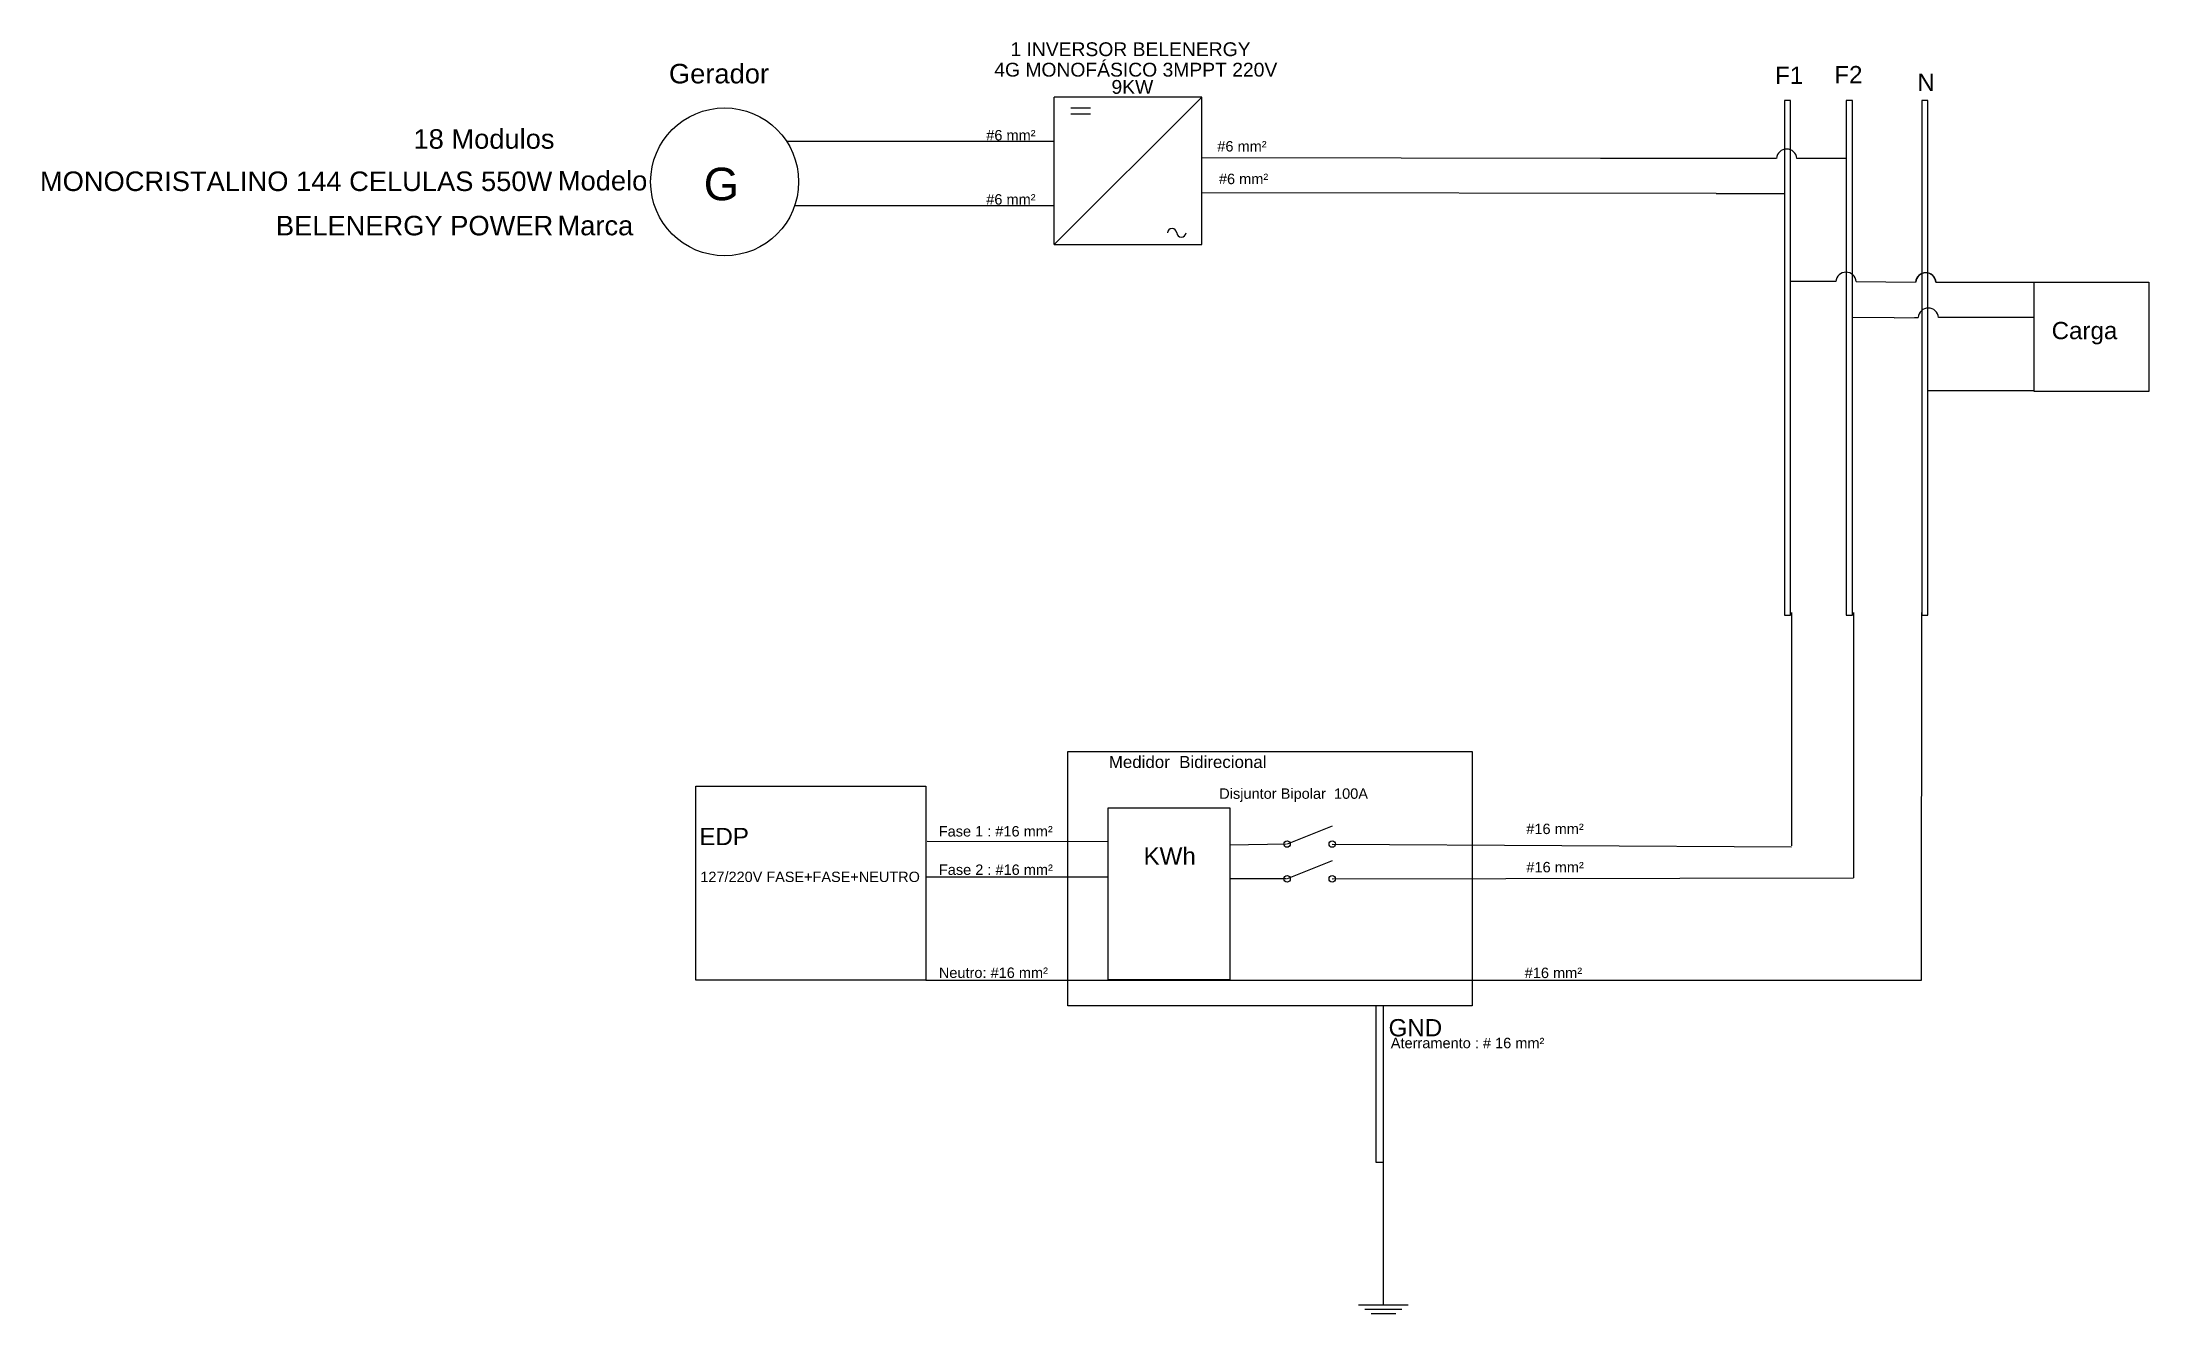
# Model space of a CAD drawing. Header units: millimetres. Extents: x 2594 to 31316, y 1407 to 18754.
import ezdxf

# ---------------------------------------------------------------- set-up
doc = ezdxf.new("R2010")
doc.units = ezdxf.units.MM
doc.styles.add('arial', font='arial.ttf')
doc.styles.get("Standard").update_dxf_attribs({"font": 'arial.ttf'})

msp = doc.modelspace()

# ---------------------------------------------------------------- linework, layer by layer
for p, q in [((18404, 18003), (16393, 18003)), ((18404, 18003), (16393, 15995)), ((16393, 15993), (16393, 18003)), ((16620, 17859), (16889, 17859)), ((18404, 15993), (18404, 18003)), ((26347, 17960), (26347, 10940)), ((26431, 17960), (26347, 17960)), ((26431, 10940), (26431, 17960)), ((27190, 17960), (27190, 12059)), ((27274, 17960), (27190, 17960)), ((27190, 17960), (27190, 10940)), ((27274, 17960), (27190, 17960)), ((27274, 12059), (27274, 17960)), ((27274, 10940), (27274, 17960)), ((28221, 17959), (28221, 12058)), ((28305, 17959), (28221, 17959)), ((28221, 17959), (28221, 10939)), ((28305, 17959), (28221, 17959)), ((28305, 12058), (28305, 17959)), ((28305, 10939), (28305, 17959)), ((16620, 17777), (16889, 17777)), ((16393, 17398), (12745, 17398)), ((23839, 17165), (18404, 17175)), ((26234, 17165), (23839, 17165)), ((26517, 17169), (27190, 17169)), ((25418, 16687), (18404, 16698)), ((25418, 16687), (26346, 16687)), ((16393, 16523), (12854, 16523)), ((16393, 15993), (18404, 15993)), ((27047, 15488), (26431, 15488)), ((27327, 15488), (28137, 15479)), ((28414, 15482), (29683, 15482)), ((29683, 15482), (29751, 15482)), ((27843, 14994), (27272, 14997)), ((27843, 14994), (28120, 14998)), ((28120, 14998), (28170, 15000)), ((28447, 15004), (29406, 15004)), ((29406, 15004), (29751, 15004)), ((28305, 14003), (29751, 14003)), ((26347, 10940), (26431, 10940)), ((26445, 10973), (26445, 7792)), ((27190, 10940), (27274, 10940)), ((27288, 10973), (27288, 7355)), ((28218, 5960), (28223, 10972)), ((28221, 10939), (28305, 10939)), ((20183, 8062), (19567, 7816)), ((14645, 7852), (14640, 7852)), ((17126, 7848), (14661, 7852)), ((19559, 7812), (18781, 7802)), ((20183, 7816), (26445, 7779)), ((20183, 7588), (19567, 7341)), ((14645, 7364), (14640, 7364)), ((17126, 7363), (14645, 7364)), ((19561, 7340), (18786, 7342)), ((20183, 7341), (27288, 7355)), ((14640, 5960), (28218, 5960))]:
    msp.add_line(p, q)
at = {"color": 3}
for p, q in [((20779, 5608), (20779, 3477)), ((20880, 3477), (20880, 5608)), ((20779, 3476), (20880, 3476)), ((20880, 1534), (20880, 3477)), ((21218, 1525), (20543, 1525)), ((21133, 1466), (20628, 1466)), ((21049, 1407), (20712, 1407))]:
    msp.add_line(p, q, dxfattribs=at)
for points in [[(29751, 15482), (31316, 15482), (31316, 13990), (29751, 13990)], [(16579, 9079), (22092, 9079), (22092, 5607), (16579, 5607)], [(11508, 8606), (14640, 8606), (14640, 5960), (11508, 5960)], [(17126, 8309), (18786, 8309), (18786, 5963), (17126, 5963)]]:
    msp.add_lwpolyline(points, close=True)
for centre, radius in [((11899, 16848), 1009), ((19567, 7816), 44), ((20183, 7816), 44), ((19567, 7341), 44), ((20183, 7341), 44)]:
    msp.add_circle(centre, radius)
for centre, radius, start, end in [((26378, 17157), 139, 4.8424, 175.1498), ((17999, 16147), 63.4, 3.9499, 176.0501), ((18126, 16156), 63.4, 183.9499, 356.0501), ((27188, 15476), 139, 4.8257, 175.1743), ((28276, 15470), 139, 4.8263, 175.1497), ((28275, 15467), 139, 4.8263, 175.1497), ((28309, 14988), 139, 4.8263, 175.1497)]:
    msp.add_arc(centre, radius, start, end)

# ---------------------------------------------------------------- texts
for s, height, p in [('1 INVERSOR BELENERGY', 188.29, (15795, 18563)), (' 4G MONOFÁSICO 3MPPT 220V', 188.29, (15502, 18284)), ('F1', 235.4, (26220, 18184)), ('F2', 235.4, (27028, 18193)), ('9KW', 188.3, (17173, 18049)), ('N', 235, (28160, 18089)), ('#6 mm²', 142, (15466, 17413)), ('#6 mm²', 142, (18616, 17262)), ('G', 444, (11614, 16597)), ('#6 mm²', 142, (18638, 16817)), ('#6 mm²', 142, (15466, 16538)), ('Carga', 235.4, (29991, 14702)), ('Medidor  Bidirecional', 164.76, (17137, 8853)), ('Disjuntor Bipolar  100A', 141.98, (18642, 8433)), ('Fase 1 : #16 mm²', 141.98, (14818, 7919)), ('#16 mm²', 142, (22829, 7952)), ('EDP', 235.4, (11554, 7801)), ('KWh', 235.4, (17610, 7534)), ('Fase 2 : #16 mm²', 141.98, (14820, 7395)), ('#16 mm²', 142, (22830, 7430)), ('127/220V FASE+FASE+NEUTRO', 141.22, (11568, 7298)), ('Neutro: #16 mm²', 141.98, (14819, 5990)), ('#16 mm²', 142, (22807, 5988)), ('GND', 235.4, (20951, 5193)), ('Aterramento : # 16 mm²', 141.98, (20981, 5031))]:
    msp.add_text(s, height=height).set_placement(p)
at = {"style": 'arial'}
for s, p in [('Gerador ', (11140, 18191)), ('Modelo', (9625, 16731)), ('Marca', (9620, 16119))]:
    msp.add_text(s, height=266.2, dxfattribs=at).set_placement(p)
at = {"color": 2, "style": 'arial'}
for s, height, p in [('18 Modulos', 266.2, (7657, 17300)), ('MONOCRISTALINO 144 CELULAS 550W', 266.22, (2564, 16723)), ('BELENERGY POWER', 266.22, (5781, 16118))]:
    msp.add_text(s, height=height, dxfattribs=at).set_placement(p)

doc.saveas('drawing.dxf')
